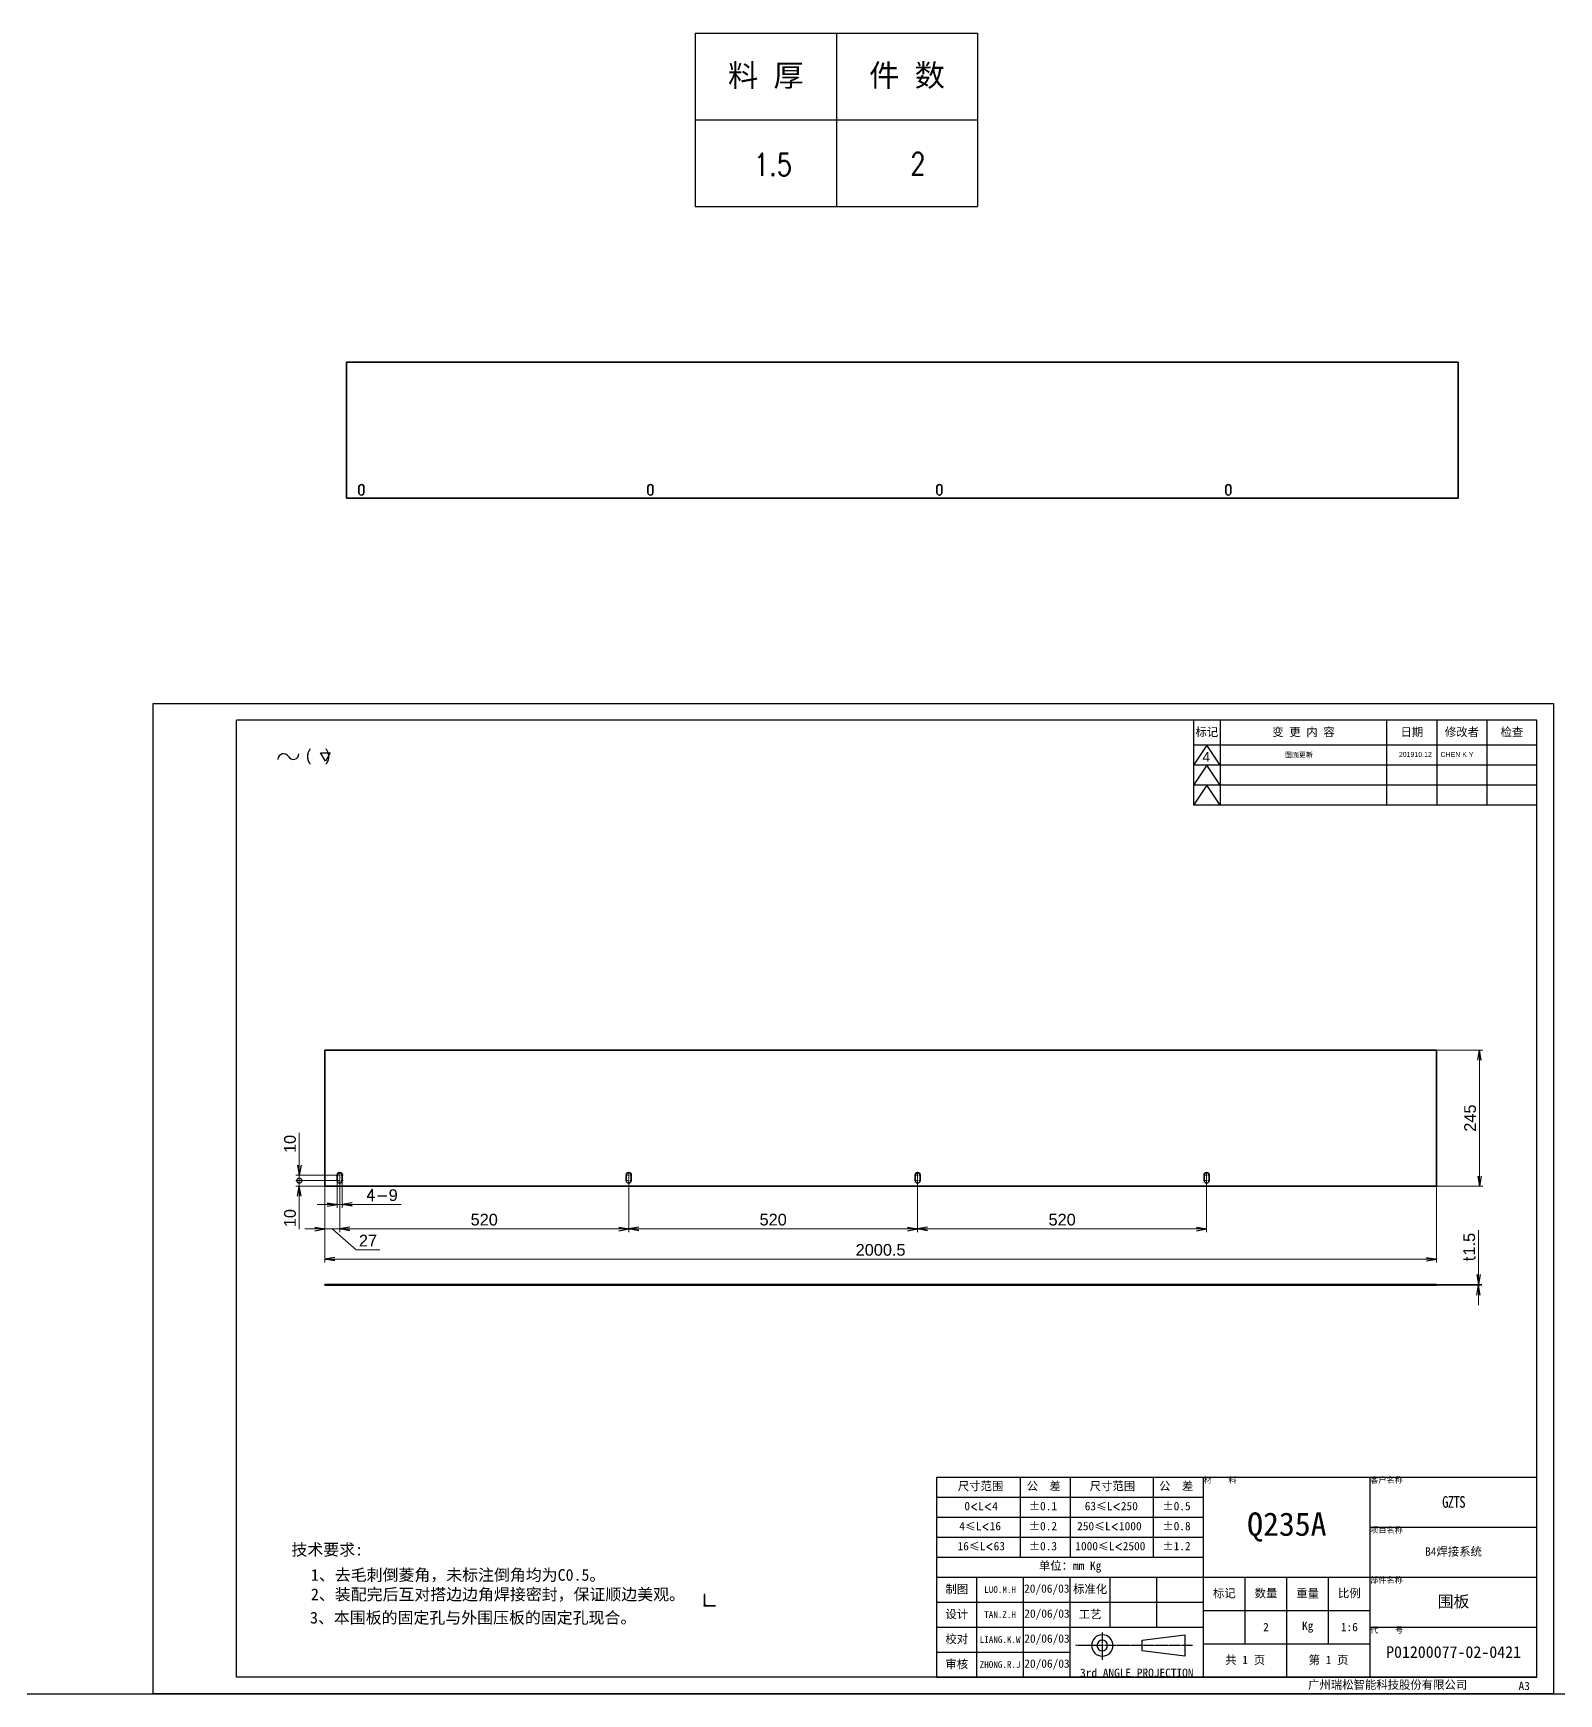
# Model space of a CAD drawing. Header units: millimetres. Extents: x -1727 to 307751, y -105919 to 6637.
# Drawn here: x 14967 to 17712, y -8118 to -5130 of the extents above; entities that cross this region are included whole.
import ezdxf
from ezdxf.enums import TextEntityAlignment as Align

# ---------------------------------------------------------------- set-up
doc = ezdxf.new("R2010")
doc.units = ezdxf.units.MM
for name, pattern in [('CENTER-HOKUTO', [23, 20, -1, 1, -1]), ('DASHDOT', [18.5, 12, -3, 0.5, -3]), ('DASHED', [15, 12, -3]), ('HIDDEN-HOKUTO', [3.8, 2.5, -1.3])]:
    doc.linetypes.add(name, pattern=pattern)
doc.layers.add('A3', color=7, linetype='Continuous', plot=False)
for name, color, linetype in [('AM_7', 2, 'CENTER-HOKUTO'), ('AM_HID', 1, 'HIDDEN-HOKUTO'), ('AM_VIS', 7, 'Continuous'), ('TITLE_FRAME', 7, 'Continuous'), ('WORD_DIM', 253, 'Continuous')]:
    doc.layers.add(name, color=color, linetype=linetype)
doc.layers.add('SOLID LINE', color=7, linetype='Continuous', lineweight=30)
doc.styles.add('DIM', font='txt.shx', dxfattribs={"width": 0.8, "bigfont": 'bigfont.shx'})
doc.styles.get("Standard").update_dxf_attribs({"font": 'arial.ttf'})
doc.dimstyles.new('STANDARD1-6', dxfattribs={"dimscale": 6, "dimtxt": 3.5, "dimasz": 3, "dimexe": 1, "dimexo": 0, "dimgap": 1, "dimtad": 3, "dimdsep": 46, "dimtxsty": 'Standard', "dimblk1": 'OPEN', "dimblk2": 'OPEN', "dimsah": 1, "dimcen": 0, "dimclrd": 256, "dimclre": 256, "dimclrt": 3, "dimazin": 2, "dimtfac": 1, "dimtmove": 0, "dimatfit": 3, "dimldrblk": 'OPEN', "dimfxl": 0, "dimtolj": 1, "dimlwd": 13, "dimlwe": 13, "dimarcsym": 0})

# ---------------------------------------------------------------- blocks, each defined once
blk = doc.blocks.new('shiage0')
at = {"layer": 'WORD_DIM', "color": 3, "linetype": 'Continuous'}
for centre, start, end in [((1.69, 0), 30, 180), ((4.61, 1.69), 210, 0)]:
    blk.add_arc(centre, 1.69, start, end, dxfattribs=at)
blk = doc.blocks.new('12')
at = {"layer": 'TITLE_FRAME', "color": 3, "linetype": 'Continuous'}
blk.add_lwpolyline([(20.46, 3.03), (19.01, 5.53), (21.9, 5.53)], close=True, dxfattribs=at)
blk.add_blockref('shiage0', (6.23, 3.56), dxfattribs=at)
blk.add_text('(   )', height=3.5, dxfattribs=at).set_placement((14.64, 3.08))
blk = doc.blocks.new('_OPEN')
at = {"color": 0}
for p, q in [((-1, 0.17), (0, 0)), ((-1, -0.17), (0, 0)), ((0, 0), (-1, 0))]:
    blk.add_line(p, q, dxfattribs=at)
blk = doc.blocks.new('*D478')
at = {"layer": 'DEFPOINTS', "color": 0, "linetype": 'Continuous', "ltscale": 5, "transparency": 16777216}
for p in [(15491.6, -7204.8), (17492.1, -7204.8), (17492.1, -7336.2)]:
    blk.add_point(p, dxfattribs=at)
at = {"layer": 'WORD_DIM', "linetype": 'ByBlock', "lineweight": 13, "ltscale": 5, "transparency": 16777216}
for p, q in [((15491.6, -7204.8), (15491.6, -7342.2)), ((17492.1, -7204.8), (17492.1, -7342.2)), ((15509.6, -7336.2), (17474.1, -7336.2))]:
    blk.add_line(p, q, dxfattribs=at)
at = {"layer": 'WORD_DIM', "linetype": 'Continuous', "lineweight": 13, "ltscale": 5, "transparency": 16777216, "xscale": 18, "yscale": 18, "zscale": 18, "rotation": 180}
blk.add_blockref('_OPEN', (15491.6, -7336.2), dxfattribs=at)
at = {"layer": 'WORD_DIM', "linetype": 'Continuous', "lineweight": 13, "ltscale": 5, "transparency": 16777216, "xscale": 18, "yscale": 18, "zscale": 18}
blk.add_blockref('_OPEN', (17492.1, -7336.2), dxfattribs=at)
at = {"layer": 'WORD_DIM', "color": 3, "linetype": 'Continuous', "ltscale": 5, "transparency": 16777216, "insert": (16491.9, -7319.5), "char_height": 21, "attachment_point": 5}
blk.add_mtext('\\A1;2000.5', dxfattribs=at)
blk = doc.blocks.new('*D479')
at = {"layer": 'DEFPOINTS', "color": 0, "linetype": 'Continuous', "ltscale": 5, "transparency": 16777216}
for p in [(17492.1, -6959.8), (17569.5, -6959.8), (17492.1, -7204.8)]:
    blk.add_point(p, dxfattribs=at)
at = {"layer": 'WORD_DIM', "linetype": 'ByBlock', "lineweight": 13, "ltscale": 5, "transparency": 16777216}
for p, q in [((17492.1, -6959.8), (17575.5, -6959.8)), ((17569.5, -7186.8), (17569.5, -6977.8)), ((17492.1, -7204.8), (17575.5, -7204.8))]:
    blk.add_line(p, q, dxfattribs=at)
at = {"layer": 'WORD_DIM', "linetype": 'Continuous', "lineweight": 13, "ltscale": 5, "transparency": 16777216, "xscale": 18, "yscale": 18, "zscale": 18}
for p, rotation in [((17569.5, -6959.8), 90), ((17569.5, -7204.8), 270)]:
    blk.add_blockref('_OPEN', p, dxfattribs=dict(at, rotation=rotation))
at = {"layer": 'WORD_DIM', "color": 3, "linetype": 'Continuous', "ltscale": 5, "transparency": 16777216, "insert": (17552.8, -7082.3), "char_height": 21, "attachment_point": 5, "rotation": 90}
blk.add_mtext('\\A1;245', dxfattribs=at)
blk = doc.blocks.new('*D480')
at = {"layer": 'DEFPOINTS', "color": 0, "linetype": 'Continuous', "ltscale": 5, "transparency": 16777216}
for p in [(15491.6, -7204.8), (15518.6, -7200.7), (15518.6, -7281.8)]:
    blk.add_point(p, dxfattribs=at)
at = {"layer": 'WORD_DIM', "linetype": 'ByBlock', "lineweight": 13, "ltscale": 5, "transparency": 16777216}
for p, q in [((15491.6, -7204.8), (15491.6, -7287.8)), ((15518.6, -7200.7), (15518.6, -7287.8)), ((15473.6, -7281.8), (15455.6, -7281.8)), ((15491.6, -7281.8), (15518.6, -7281.8)), ((15491.6, -7281.8), (15518.6, -7281.8)), ((15505.1, -7281.8), (15548.2, -7319.2)), ((15536.6, -7281.8), (15554.6, -7281.8)), ((15548.2, -7319.2), (15590.6, -7319.2))]:
    blk.add_line(p, q, dxfattribs=at)
at = {"layer": 'WORD_DIM', "linetype": 'Continuous', "lineweight": 13, "ltscale": 5, "transparency": 16777216, "xscale": 18, "yscale": 18, "zscale": 18}
blk.add_blockref('_OPEN', (15491.6, -7281.8), dxfattribs=at)
at = {"layer": 'WORD_DIM', "linetype": 'Continuous', "lineweight": 13, "ltscale": 5, "transparency": 16777216, "xscale": 18, "yscale": 18, "zscale": 18, "rotation": 180}
blk.add_blockref('_OPEN', (15518.6, -7281.8), dxfattribs=at)
at = {"layer": 'WORD_DIM', "color": 3, "linetype": 'Continuous', "ltscale": 5, "transparency": 16777216, "insert": (15569.4, -7302.7), "char_height": 21, "attachment_point": 5}
blk.add_mtext('\\A1;27', dxfattribs=at)
blk = doc.blocks.new('*D481')
at = {"layer": 'DEFPOINTS', "color": 0, "linetype": 'Continuous', "ltscale": 5, "transparency": 16777216}
for p in [(15518.6, -7200.7), (16038.6, -7200.7), (16038.6, -7281.8)]:
    blk.add_point(p, dxfattribs=at)
at = {"layer": 'WORD_DIM', "linetype": 'ByBlock', "lineweight": 13, "ltscale": 5, "transparency": 16777216}
for p, q in [((15518.6, -7200.7), (15518.6, -7287.8)), ((16038.6, -7200.7), (16038.6, -7287.8)), ((15536.6, -7281.8), (16020.6, -7281.8))]:
    blk.add_line(p, q, dxfattribs=at)
at = {"layer": 'WORD_DIM', "linetype": 'Continuous', "lineweight": 13, "ltscale": 5, "transparency": 16777216, "xscale": 18, "yscale": 18, "zscale": 18, "rotation": 180}
blk.add_blockref('_OPEN', (15518.6, -7281.8), dxfattribs=at)
at = {"layer": 'WORD_DIM', "linetype": 'Continuous', "lineweight": 13, "ltscale": 5, "transparency": 16777216, "xscale": 18, "yscale": 18, "zscale": 18}
blk.add_blockref('_OPEN', (16038.6, -7281.8), dxfattribs=at)
at = {"layer": 'WORD_DIM', "color": 3, "linetype": 'Continuous', "ltscale": 5, "transparency": 16777216, "insert": (15778.6, -7265.1), "char_height": 21, "attachment_point": 5}
blk.add_mtext('\\A1;520', dxfattribs=at)
blk = doc.blocks.new('*D482')
at = {"layer": 'DEFPOINTS', "color": 0, "linetype": 'Continuous', "ltscale": 5, "transparency": 16777216}
for p in [(16038.6, -7200.7), (16558.6, -7200.7), (16558.6, -7281.8)]:
    blk.add_point(p, dxfattribs=at)
at = {"layer": 'WORD_DIM', "linetype": 'ByBlock', "lineweight": 13, "ltscale": 5, "transparency": 16777216}
for p, q in [((16038.6, -7200.7), (16038.6, -7287.8)), ((16558.6, -7200.7), (16558.6, -7287.8)), ((16056.6, -7281.8), (16540.6, -7281.8))]:
    blk.add_line(p, q, dxfattribs=at)
at = {"layer": 'WORD_DIM', "linetype": 'Continuous', "lineweight": 13, "ltscale": 5, "transparency": 16777216, "xscale": 18, "yscale": 18, "zscale": 18, "rotation": 180}
blk.add_blockref('_OPEN', (16038.6, -7281.8), dxfattribs=at)
at = {"layer": 'WORD_DIM', "linetype": 'Continuous', "lineweight": 13, "ltscale": 5, "transparency": 16777216, "xscale": 18, "yscale": 18, "zscale": 18}
blk.add_blockref('_OPEN', (16558.6, -7281.8), dxfattribs=at)
at = {"layer": 'WORD_DIM', "color": 3, "linetype": 'Continuous', "ltscale": 5, "transparency": 16777216, "insert": (16298.6, -7265.1), "char_height": 21, "attachment_point": 5}
blk.add_mtext('\\A1;520', dxfattribs=at)
blk = doc.blocks.new('*D483')
at = {"layer": 'DEFPOINTS', "color": 0, "linetype": 'Continuous', "ltscale": 5, "transparency": 16777216}
for p in [(16558.6, -7200.7), (17078.6, -7200.7), (17078.6, -7281.8)]:
    blk.add_point(p, dxfattribs=at)
at = {"layer": 'WORD_DIM', "linetype": 'ByBlock', "lineweight": 13, "ltscale": 5, "transparency": 16777216}
for p, q in [((16558.6, -7200.7), (16558.6, -7287.8)), ((17078.6, -7200.7), (17078.6, -7287.8)), ((16576.6, -7281.8), (17060.6, -7281.8))]:
    blk.add_line(p, q, dxfattribs=at)
at = {"layer": 'WORD_DIM', "linetype": 'Continuous', "lineweight": 13, "ltscale": 5, "transparency": 16777216, "xscale": 18, "yscale": 18, "zscale": 18, "rotation": 180}
blk.add_blockref('_OPEN', (16558.6, -7281.8), dxfattribs=at)
at = {"layer": 'WORD_DIM', "linetype": 'Continuous', "lineweight": 13, "ltscale": 5, "transparency": 16777216, "xscale": 18, "yscale": 18, "zscale": 18}
blk.add_blockref('_OPEN', (17078.6, -7281.8), dxfattribs=at)
at = {"layer": 'WORD_DIM', "color": 3, "linetype": 'Continuous', "ltscale": 5, "transparency": 16777216, "insert": (16818.6, -7265.1), "char_height": 21, "attachment_point": 5}
blk.add_mtext('\\A1;520', dxfattribs=at)
blk = doc.blocks.new('_DotSmall')
at = {"color": 0, "linetype": 'ByBlock', "const_width": 0.5}
blk.add_lwpolyline([(-0.0625, 0, 1), (0.0625, 0, 1)], format="xyb", close=True, dxfattribs=at)
blk = doc.blocks.new('*D484')
at = {"layer": 'DEFPOINTS', "color": 0, "linetype": 'Continuous', "ltscale": 5, "transparency": 16777216}
for p in [(15445.8, -7194.8), (15512.8, -7194.8), (15491.6, -7204.8)]:
    blk.add_point(p, dxfattribs=at)
at = {"layer": 'WORD_DIM', "linetype": 'ByBlock', "lineweight": 13, "ltscale": 5, "transparency": 16777216}
for p, q in [((15445.8, -7194.8), (15445.8, -7158.8)), ((15512.8, -7194.8), (15439.8, -7194.8)), ((15445.8, -7194.8), (15445.8, -7204.8)), ((15491.6, -7204.8), (15439.8, -7204.8)), ((15445.8, -7222.8), (15445.8, -7282.3))]:
    blk.add_line(p, q, dxfattribs=at)
at = {"layer": 'WORD_DIM', "linetype": 'Continuous', "lineweight": 13, "ltscale": 5, "transparency": 16777216, "xscale": 18, "yscale": 18, "zscale": 18}
for name, p, rotation in [('_DotSmall', (15445.8, -7194.8), 270), ('_OPEN', (15445.8, -7204.8), 90)]:
    blk.add_blockref(name, p, dxfattribs=dict(at, rotation=rotation))
at = {"layer": 'WORD_DIM', "color": 3, "linetype": 'Continuous', "ltscale": 5, "transparency": 16777216, "insert": (15429.1, -7262.3), "char_height": 21, "attachment_point": 5, "rotation": 90}
blk.add_mtext('\\A1;10', dxfattribs=at)
blk = doc.blocks.new('*D485')
at = {"layer": 'DEFPOINTS', "color": 0, "linetype": 'Continuous', "ltscale": 5, "transparency": 16777216}
for p in [(15445.8, -7184.8), (15512.8, -7184.8), (15512.8, -7194.8)]:
    blk.add_point(p, dxfattribs=at)
at = {"layer": 'WORD_DIM', "linetype": 'ByBlock', "lineweight": 13, "ltscale": 5, "transparency": 16777216}
for p, q in [((15445.8, -7166.8), (15445.8, -7108.8)), ((15512.8, -7184.8), (15439.8, -7184.8)), ((15512.8, -7194.8), (15439.8, -7194.8)), ((15445.8, -7194.8), (15445.8, -7184.8)), ((15445.8, -7194.8), (15445.8, -7212.8))]:
    blk.add_line(p, q, dxfattribs=at)
at = {"layer": 'WORD_DIM', "linetype": 'Continuous', "lineweight": 13, "ltscale": 5, "transparency": 16777216, "xscale": 18, "yscale": 18, "zscale": 18}
for name, p, rotation in [('_OPEN', (15445.8, -7184.8), 270), ('_DotSmall', (15445.8, -7194.8), 90)]:
    blk.add_blockref(name, p, dxfattribs=dict(at, rotation=rotation))
at = {"layer": 'WORD_DIM', "color": 3, "linetype": 'Continuous', "ltscale": 5, "transparency": 16777216, "insert": (15429.1, -7128.8), "char_height": 21, "attachment_point": 5, "rotation": 90}
blk.add_mtext('\\A1;10', dxfattribs=at)
blk = doc.blocks.new('*D486')
at = {"layer": 'DEFPOINTS', "color": 0, "linetype": 'Continuous', "ltscale": 5, "transparency": 16777216}
for p in [(15514.1, -7194.8), (15523.1, -7194.8), (15523.1, -7237.8)]:
    blk.add_point(p, dxfattribs=at)
at = {"layer": 'WORD_DIM', "linetype": 'ByBlock', "lineweight": 13, "ltscale": 5, "transparency": 16777216}
for p, q in [((15514.1, -7194.8), (15514.1, -7243.8)), ((15523.1, -7194.8), (15523.1, -7243.8)), ((15496.1, -7237.8), (15478.1, -7237.8)), ((15514.1, -7237.8), (15523.1, -7237.8)), ((15541.1, -7237.8), (15629.1, -7237.8))]:
    blk.add_line(p, q, dxfattribs=at)
at = {"layer": 'WORD_DIM', "linetype": 'Continuous', "lineweight": 13, "ltscale": 5, "transparency": 16777216, "xscale": 18, "yscale": 18, "zscale": 18}
blk.add_blockref('_OPEN', (15514.1, -7237.8), dxfattribs=at)
at = {"layer": 'WORD_DIM', "linetype": 'Continuous', "lineweight": 13, "ltscale": 5, "transparency": 16777216, "xscale": 18, "yscale": 18, "zscale": 18, "rotation": 180}
blk.add_blockref('_OPEN', (15523.1, -7237.8), dxfattribs=at)
at = {"layer": 'WORD_DIM', "color": 3, "linetype": 'Continuous', "ltscale": 5, "transparency": 16777216, "insert": (15594.1, -7221.1), "char_height": 21, "attachment_point": 5}
blk.add_mtext('\\A1;{\\Fromans,bigfont|c134;4-}9', dxfattribs=at)
blk = doc.blocks.new('*D465')
at = {"layer": 'DEFPOINTS', "color": 0, "ltscale": 2, "transparency": 16777216}
for p in [(17492.1, -7381.4), (17492.1, -7382.9), (17568.1, -7381.4)]:
    blk.add_point(p, dxfattribs=at)
at = {"layer": 'WORD_DIM', "linetype": 'ByBlock', "lineweight": 13, "ltscale": 2, "transparency": 16777216}
for p, q in [((17568.1, -7363.4), (17568.1, -7283.8)), ((17492.1, -7381.4), (17574.1, -7381.4)), ((17492.1, -7382.9), (17574.1, -7382.9)), ((17568.1, -7382.9), (17568.1, -7381.4)), ((17568.1, -7400.9), (17568.1, -7418.9))]:
    blk.add_line(p, q, dxfattribs=at)
at = {"layer": 'WORD_DIM', "lineweight": 13, "ltscale": 2, "transparency": 16777216, "xscale": 18, "yscale": 18, "zscale": 18}
for p, rotation in [((17568.1, -7381.4), 270), ((17568.1, -7382.9), 90)]:
    blk.add_blockref('_OPEN', p, dxfattribs=dict(at, rotation=rotation))
at = {"layer": 'WORD_DIM', "color": 3, "ltscale": 2, "transparency": 16777216, "insert": (17551.3, -7314.6), "char_height": 21, "attachment_point": 5, "rotation": 90}
blk.add_mtext('\\A1;{\\Fromans,bigfont|c134;t}1.5', dxfattribs=at)
blk = doc.blocks.new('*T16')
at = {"color": 0, "linetype": 'ByBlock', "lineweight": -2, "transparency": 16777216}
for p, q in [((0, 0), (127, 0)), ((0, 0), (0, -78)), ((63.5, 0), (63.5, -78)), ((127, 0), (127, -78)), ((0, -39), (127, -39)), ((0, -78), (127, -78))]:
    blk.add_line(p, q, dxfattribs=at)
at = {"color": 0, "transparency": 16777216, "char_height": 10, "width": 60.5, "attachment_point": 5}
for s, insert in [('{\\fSimSun|b0|i0|c134|p2;料 厚}', (31.75, -19.5)), ('{\\fSimSun|b0|i0|c134|p2;件 数}', (95.25, -19.5))]:
    blk.add_mtext(s, dxfattribs=dict(at, insert=insert))
blk = doc.blocks.new('拆图参数')
blk.add_blockref('*T16', (-63.5, 78))
at = {"style": 'DIM', "width": 0.8}
blk.add_attdef('6', text='', height=10, dxfattribs=at).set_placement((-37.13, 18.91), align=Align.MIDDLE_LEFT)
blk.add_attdef('1', text='', height=10, dxfattribs=at).set_placement((36.65, 19.27), align=Align.MIDDLE_CENTER)

msp = doc.modelspace()

# ---------------------------------------------------------------- hatches: boundary and pattern name
at = {"layer": 'WORD_DIM', "linetype": 'Continuous', "ltscale": 5}
msp.add_hatch(color=3, dxfattribs=at).paths.add_polyline_path([(16175.7733, -7959.22569), (16177.78407, -7959.22569), (16175.7733, -7957.23199)])

# ---------------------------------------------------------------- linework, layer by layer
msp.add_line((538.05434, -8118.07641), (39955.55791, -8118.07641))
at = {"layer": 'A3', "linetype": 'Continuous'}
msp.add_lwpolyline([(15182.98049, -6336.07631), (17702.98049, -6336.07631), (17702.98049, -8118.07631), (15182.98049, -8118.07631)], close=True, dxfattribs=at)
at = {"layer": 'AM_7', "linetype": 'DASHDOT', "lineweight": 13, "ltscale": 0.2925}
for p, q in [((15524.45242, -7184.82203), (15512.75241, -7184.82203)), ((15524.45242, -7194.82203), (15512.75241, -7194.82203)), ((16044.45239, -7194.82325), (16032.7524, -7194.82325)), ((16044.45242, -7184.82325), (16032.75241, -7184.82325)), ((16564.45242, -7184.8246), (16552.75241, -7184.8246))]:
    msp.add_line(p, q, dxfattribs=at)
at = {"layer": 'AM_7', "linetype": 'DASHDOT', "lineweight": 13, "ltscale": 0.292499}
for p, q in [((15518.60239, -7188.97206), (15518.60239, -7200.67201)), ((15518.60245, -7178.97206), (15518.60245, -7190.67201)), ((16038.60239, -7188.97328), (16038.60239, -7200.67323)), ((16038.60242, -7178.97328), (16038.60242, -7190.67323)), ((16564.45236, -7194.8246), (16552.75241, -7194.8246)), ((17078.60239, -7178.97584), (17078.60239, -7190.67579)), ((17078.60239, -7188.97584), (17078.60239, -7200.67579))]:
    msp.add_line(p, q, dxfattribs=at)
at = {"layer": 'AM_7', "linetype": 'DASHDOT', "lineweight": 13, "ltscale": 0.292502}
for p, q in [((16558.60239, -7178.9745), (16558.60239, -7190.67457)), ((16558.60239, -7188.9745), (16558.60239, -7200.67457)), ((17084.45248, -7184.82582), (17072.75241, -7184.82582)), ((17084.45248, -7194.82582), (17072.75241, -7194.82582))]:
    msp.add_line(p, q, dxfattribs=at)
at = {"layer": 'AM_HID', "linetype": 'DASHED', "lineweight": 13, "ltscale": 0.0375}
for p, q in [((15514.10239, -7381.38942), (15514.10239, -7382.88942)), ((15523.10239, -7381.38954), (15523.10239, -7382.88954)), ((16034.10239, -7381.39357), (16034.10239, -7382.89357)), ((16043.10239, -7381.39369), (16043.10239, -7382.89369)), ((16554.10239, -7381.39772), (16554.10239, -7382.89772)), ((16563.10239, -7381.39784), (16563.10239, -7382.89784)), ((17074.10239, -7381.40187), (17074.10239, -7382.90187)), ((17083.10239, -7381.40187), (17083.10239, -7382.90187))]:
    msp.add_line(p, q, dxfattribs=at)
at = {"layer": 'AM_VIS', "lineweight": 35}
for p, q in [((15530.67037, -5966.92404), (15530.67092, -5721.92404)), ((17531.17085, -5721.92892), (15530.67092, -5721.92404)), ((17531.17085, -5721.92892), (17531.17037, -5966.92892)), ((17531.17037, -5966.92892), (15530.67037, -5966.92404)), ((15491.60239, -7204.82191), (15491.60294, -6959.82191)), ((17492.10287, -6959.82679), (15491.60294, -6959.82191)), ((17492.10287, -6959.82679), (17492.10239, -7204.82679)), ((17492.10239, -7204.82679), (15491.60239, -7204.82191)), ((17492.10239, -7381.40516), (15491.60239, -7381.38929)), ((17492.10239, -7382.90516), (15491.60239, -7382.88929))]:
    msp.add_line(p, q, dxfattribs=at)
at = {"layer": 'AM_VIS', "lineweight": 35, "ltscale": 0.25}
for p, q in [((15553.17037, -5956.92416), (15553.17043, -5946.92416)), ((15562.17043, -5946.92416), (15562.17037, -5956.92416)), ((16073.17037, -5956.92538), (16073.1704, -5946.92538)), ((16082.1704, -5946.92538), (16082.17037, -5956.92538)), ((16593.17037, -5956.9266), (16593.17037, -5946.9266)), ((16602.17037, -5946.92673), (16602.17037, -5956.92673)), ((17113.17037, -5956.92795), (17113.17037, -5946.92795)), ((17122.17037, -5946.92795), (17122.17037, -5956.92795)), ((15514.10239, -7194.82203), (15514.10245, -7184.82203)), ((15523.10245, -7184.82203), (15523.10239, -7194.82203)), ((16034.10239, -7194.82325), (16034.10242, -7184.82325)), ((16043.10242, -7184.82325), (16043.10239, -7194.82325)), ((16554.10239, -7194.82448), (16554.10239, -7184.82448)), ((16563.10239, -7184.8246), (16563.10239, -7194.8246)), ((17074.10239, -7194.82582), (17074.10239, -7184.82582)), ((17083.10239, -7184.82582), (17083.10239, -7194.82582))]:
    msp.add_line(p, q, dxfattribs=at)
at = {"layer": 'AM_VIS', "linetype": 'Continuous'}
for p, q in [((17672.98049, -6366.07631), (15332.98049, -6366.07631)), ((15332.98049, -8088.07631), (15332.98049, -6366.07631)), ((17672.98049, -8088.07631), (17672.98049, -6366.07631)), ((17672.98049, -8088.07631), (15332.98049, -8088.07631))]:
    msp.add_line(p, q, dxfattribs=at)
at = {"layer": 'AM_VIS', "lineweight": 35, "ltscale": 0.0375}
for p, q in [((15491.60239, -7381.38929), (15491.60239, -7382.88929)), ((17492.10239, -7381.40516), (17492.10239, -7382.90516))]:
    msp.add_line(p, q, dxfattribs=at)
at = {"layer": 'AM_VIS', "lineweight": 35}
for centre, start, end in [((15557.67043, -5946.92416), 359.99986114, 179.99985474), ((16077.6704, -5946.92538), 359.99986114, 179.99985474), ((16597.67037, -5946.92673), 359.99986114, 179.99985474), ((17117.67037, -5946.92795), 359.99986114, 179.99985474), ((15557.67037, -5956.92416), 179.99985474, 359.99986114), ((16077.67037, -5956.92538), 179.99985474, 359.99986114), ((16597.67037, -5956.92673), 179.99985474, 359.99986114), ((17117.67037, -5956.92795), 179.99985474, 359.99986114), ((15518.60239, -7194.82203), 179.99985474, 359.99986114), ((15518.60245, -7184.82203), 359.99986114, 179.99985474), ((16038.60239, -7194.82325), 179.99985474, 359.99986114), ((16038.60242, -7184.82325), 359.99986114, 179.99985474), ((16558.60239, -7184.8246), 359.99986114, 179.99985474), ((16558.60239, -7194.8246), 179.99985474, 359.99986114), ((17078.60239, -7184.82582), 359.99986114, 179.99985474), ((17078.60239, -7194.82582), 179.99985474, 359.99986114)]:
    msp.add_arc(centre, 4.5, start, end, dxfattribs=at)
at = {"layer": 'TITLE_FRAME', "linetype": 'Continuous'}
for p, q in [((17054.98049, -6366.07631), (17054.98049, -6519.07631)), ((17102.98049, -6366.07631), (17102.98049, -6519.07631)), ((17402.98049, -6519.07631), (17402.98049, -6366.07631)), ((17492.98049, -6366.07631), (17492.98049, -6519.07631)), ((17582.98049, -6366.07631), (17582.98049, -6519.07631)), ((17672.98049, -6519.07631), (17672.98049, -6366.07631)), ((17672.98049, -6411.07631), (17054.98049, -6411.07631)), ((17078.98049, -6411.07631), (17054.98049, -6447.07631)), ((17102.98049, -6447.07631), (17078.98049, -6411.07631)), ((17672.98049, -6447.07631), (17054.98049, -6447.07631)), ((17078.98049, -6447.07631), (17054.98049, -6483.07631)), ((17102.98049, -6483.07631), (17078.98049, -6447.07631)), ((17672.98049, -6483.07631), (17054.98049, -6483.07631)), ((17078.98049, -6483.07631), (17054.98049, -6519.07631)), ((17102.98049, -6519.07631), (17078.98049, -6483.07631)), ((17672.98049, -6519.07631), (17054.98049, -6519.07631)), ((16592.98049, -7728.07631), (17672.98049, -7728.07631)), ((16592.98049, -8088.07631), (16592.98049, -7728.07631)), ((16742.98049, -7728.07631), (16742.98049, -7872.07631)), ((16832.98049, -7728.07631), (16832.98049, -7872.07631)), ((16982.98049, -7872.07631), (16982.98049, -7728.07631)), ((17072.98049, -8088.07631), (17072.98049, -7728.07631)), ((17372.98049, -8088.07631), (17372.98049, -7728.07631)), ((17672.98049, -8088.07631), (17672.98049, -7728.07631)), ((16592.98049, -7764.07631), (17072.98049, -7764.07631)), ((16592.98049, -7800.07631), (17072.98049, -7800.07631)), ((17372.98049, -7818.07631), (17672.98049, -7818.07631)), ((16592.98049, -7836.07631), (17072.98049, -7836.07631)), ((16592.98049, -7872.07631), (17072.98049, -7872.07631)), ((16592.98049, -7908.07631), (17672.98049, -7908.07631)), ((16664.98049, -8088.07631), (16664.98049, -7908.07631)), ((16664.98049, -8088.07631), (16664.98049, -7908.07631)), ((16748.98049, -8088.07631), (16748.98049, -7908.07631)), ((16748.98049, -8088.07631), (16748.98049, -7908.07631)), ((16832.98049, -8088.07631), (16832.98049, -7908.07631)), ((16832.98049, -8088.07631), (16832.98049, -7908.07631)), ((16904.98049, -7998.07631), (16904.98049, -7908.07631)), ((16988.98049, -7998.07631), (16988.98049, -7908.07631)), ((17147.98049, -8028.07631), (17147.98049, -7908.07631)), ((17222.98049, -8088.07631), (17222.98049, -7908.07631)), ((17297.98049, -8028.07631), (17297.98049, -7908.07631)), ((16592.98049, -7953.07631), (17072.98049, -7953.07631)), ((17072.98049, -7968.07631), (17372.98049, -7968.07631)), ((16592.98049, -7998.07631), (17072.98049, -7998.07631)), ((17372.98049, -7998.07631), (17672.98049, -7998.07631)), ((17072.98049, -8028.07631), (17372.98049, -8028.07631)), ((16592.98049, -8043.07631), (16832.98049, -8043.07631)), ((16592.98049, -8043.07631), (16832.98049, -8043.07631)), ((16592.98049, -8088.07631), (17672.98049, -8088.07631)), ((16592.98049, -8088.07631), (17672.98049, -8088.07631))]:
    msp.add_line(p, q, dxfattribs=at)
at = {"layer": 'TITLE_FRAME', "color": 2, "linetype": 'CENTER-HOKUTO'}
for p, q in [((17053.42099, -8031.1818), (16843.37299, -8031.1818)), ((16890.78739, -8007.5658), (16890.78739, -8057.1786))]:
    msp.add_line(p, q, dxfattribs=at)
at = {"layer": 'TITLE_FRAME', "color": 3, "linetype": 'Continuous'}
for p, q in [((16962.78739, -8021.5818), (17039.58739, -8011.9818)), ((16962.78739, -8040.7818), (16962.78739, -8021.5818)), ((17039.58739, -8011.9818), (17039.58739, -8050.3818)), ((17039.58739, -8050.3818), (16962.78739, -8040.7818))]:
    msp.add_line(p, q, dxfattribs=at)
for radius in [19.2, 9.6]:
    msp.add_arc((16890.78739, -8031.1818), radius, 0, 359.98938268, dxfattribs=at)
at = {"layer": 'WORD_DIM', "color": 3, "linetype": 'Continuous', "ltscale": 5}
for p, q in [((16174.2733, -7939.22569), (16174.2733, -7959.22569)), ((16175.7733, -7939.22569), (16174.2733, -7939.22569)), ((16175.7733, -7959.22569), (16175.7733, -7939.22569)), ((16174.2733, -7959.22569), (16175.7733, -7959.22569)), ((16174.2733, -7959.22569), (16194.2733, -7959.22569)), ((16174.2733, -7960.72569), (16174.2733, -7959.22569)), ((16194.2733, -7960.72569), (16174.2733, -7960.72569)), ((16175.7733, -7957.23199), (16177.78407, -7959.22569)), ((16175.7733, -7957.23199), (16177.78407, -7959.22569)), ((16177.78407, -7959.22569), (16175.7733, -7959.22569)), ((16194.2733, -7959.22569), (16194.2733, -7960.72569))]:
    msp.add_line(p, q, dxfattribs=at)

# ---------------------------------------------------------------- block references
at = {"xscale": 4, "yscale": 4, "zscale": 4}
msp.add_blockref('拆图参数', (16412.43462, -5442.36244), dxfattribs=at).add_auto_attribs({'1': '2', '6': '1.5'})
at = {"layer": 'WORD_DIM', "color": 3, "linetype": 'Continuous', "ltscale": 5, "xscale": 6, "yscale": 6, "zscale": 6}
msp.add_blockref('12', (15369.9009, -6458.21553), dxfattribs=at)

# ---------------------------------------------------------------- texts
at = {"layer": 'SOLID LINE', "ltscale": 0.5}
for s, insert, char_height, width, attachment_point in [('\\pt90;{\\fSimHei|b0|i0|c134|p2;\\C3;标记}', (17078.98049, -6388.57631), 15, 48, 5), ('\\pt90;{\\fSimHei|b0|i0|c134|p2;\\C3;变 更 内 容}', (17252.98049, -6388.57631), 15, 300, 5), ('\\pt90;{\\fSimHei|b0|i0|c134|p2;\\C3;日期}', (17447.98049, -6388.57631), 15, 90, 5), ('\\pt90;{\\fSimHei|b0|i0|c134|p2;\\C3;修改者}', (17537.98049, -6388.57631), 15, 90, 5), ('\\pt90;{\\fSimHei|b0|i0|c134|p2;\\C3;检查}', (17627.98049, -6388.57631), 15, 90, 5), ('\\pt90;{\\fSimHei|b0|i0|c134|p2;\\C3;尺寸范围}', (16630.90026, -7736.90269), 15, 271.809113, 1), ('\\pt90;{\\fSimHei|b0|i0|c134|p2;\\C3;公  差}', (16754.82271, -7736.90269), 15, 271.809113, 1), ('\\pt90;{\\fSimHei|b0|i0|c134|p2;\\C3;尺寸范围}', (16868.18498, -7736.90269), 15, 271.809113, 1), ('\\pt90;{\\fSimHei|b0|i0|c134|p2;\\C3;公  差}', (16993.21685, -7736.90269), 15, 271.809113, 1), ('{\\fSimHei|b0|i0|c134|p2;\\C3;材    料}', (17072.98049, -7728.07631), 10.5, 300, 1), ('\\pt63;{\\fSimHei|b0|i0|c134|p2;\\C3;客户名称}', (17372.98049, -7728.07631), 10.5, 300, 1), ('{\\fSimHei|b0|i0|c134|p2;\\W0.8;\\T0.9;\\C3;GZTS}', (17522.98049, -7773.07631), 21, 300, 5), ('\\pt90;{\\fSimHei|b0|i0|c134|p2;\\C3;0\\Fromans,bigfont|c134;\\H0.9583x;<\\fSimHei|b0|i0|c134|p2;\\H1.044x;L\\Fromans,bigfont|c134;\\H0.9583x;<\\fSimHei|b0|i0|c134|p2;\\H1.044x;4}', (16642.66368, -7772.90269), 15, 271.809113, 1), ('\\pt90;{\\fSimHei|b0|i0|c134|p2;\\C3;%%P0.1}', (16758.47453, -7772.90269), 15, 271.809113, 1), ('\\pt90;{\\fSimHei|b0|i0|c134|p2;\\C3;63\\H0.9583x;≤\\H1.044x;L\\Fromans,bigfont|c134;\\H0.9579x;<\\fSimHei|b0|i0|c134|p2;\\H1.044x;250}', (16859.28257, -7772.90269), 15, 271.809113, 1), ('\\pt90;{\\fSimHei|b0|i0|c134|p2;\\C3;%%P0.5}', (16998.89649, -7772.90269), 15, 271.809113, 1), ('\\pt252;{\\fSimHei|b0|i0|c134|p2;\\C3;Q235A}', (17222.98049, -7818.07631), 42, 300, 5), ('\\pt90;{\\fSimHei|b0|i0|c134|p2;\\C3;4\\H0.9583x;≤\\H1.043x;L\\Fromans,bigfont|c134;\\H0.9588x;<\\fSimHei|b0|i0|c134|p2;\\H1.043x;16}', (16633.45958, -7808.90269), 15, 271.809113, 1), ('\\pt90;{\\fSimHei|b0|i0|c134|p2;\\C3;%%P0.2}', (16758.47453, -7808.90269), 15, 271.809113, 1), ('\\pt90;{\\fSimHei|b0|i0|c134|p2;\\C3;250\\H0.9583x;≤\\H1.044x;L\\Fromans,bigfont|c134;\\H0.9579x;<\\fSimHei|b0|i0|c134|p2;\\H1.044x;1000}', (16845.58673, -7808.90269), 15, 271.809113, 1), ('\\pt90;{\\fSimHei|b0|i0|c134|p2;\\C3;%%P0.8}', (16998.89649, -7808.90269), 15, 271.809113, 1), ('\\pt63;{\\fSimHei|b0|i0|c134|p2;\\C3;项目名称}', (17372.98049, -7818.07631), 10.5, 300, 1), ('\\pt126;{\\fSimHei|b0|i0|c134|p2;\\C3;技术要求:}', (15431.67979, -7848.26011), 21, 180.3631559, 1), ('\\pt90;{\\fSimHei|b0|i0|c134|p2;\\C3;16\\H0.9583x;≤\\H1.044x;L\\Fromans,bigfont|c134;\\H0.9579x;<\\fSimHei|b0|i0|c134|p2;\\H1.044x;63}', (16630.36929, -7844.90269), 15, 271.809113, 1), ('\\pt90;{\\fSimHei|b0|i0|c134|p2;\\C3;%%P0.3}', (16758.47453, -7844.90269), 15, 271.809113, 1), ('\\pt90;{\\fSimHei|b0|i0|c134|p2;\\C3;%%P1.2}', (16998.89649, -7844.90269), 15, 271.809113, 1), ('{\\fSimHei|b0|i0|c134|p2;\\C3;B4焊接系统}', (17522.98049, -7863.07631), 15, 300, 5), ('\\pt90;{\\fSimHei|b0|i0|c134|p2;\\C3;单位：mm Kg}', (16832.98049, -7890.07631), 15, 480, 5), ('\\pt126;{\\fSimHei|b0|i0|c134|p2;\\C3;\\P1、去毛刺倒菱角，未标注倒角均为C0.5。\\P\\C6;2、装配完后互对搭边边角焊接密封，保证顺边美\\fSimSun|b0|i0|c134|p2;\\C256;观\\fSimHei|b0|i0|c134|p2;\\C6;。}', (15466.77574, -7858.70736), 21, 834.1608527, 1), ('\\pt63;{\\fSimHei|b0|i0|c134|p2;\\C3;部件名称}', (17372.98049, -7908.07631), 10.5, 300, 1), ('\\pt90;{\\fSimHei|b0|i0|c134|p2;\\C3;制图}', (16628.98049, -7930.57631), 15, 72, 5), ('\\pt60;{\\fSimHei|b0|i0|c134|p2;\\C3;制图}', (16628.98049, -7930.57631), 15, 72, 5), ('\\pt288;{\\fSimHei|b0|i0|c134|p2;\\H0.8x;\\C3;LUO.M.H}', (16706.98049, -7930.57631), 15, 84, 5), ('\\pt60;{\\fSimHei|b0|i0|c134|p2;\\C3;20/06/03}', (16790.98049, -7930.57631), 15, 84, 5), ('\\pt90;{\\fSimHei|b0|i0|c134|p2;\\C3;标准化}', (16868.98049, -7930.57631), 15, 72, 5), ('\\pt90;{\\fSimHei|b0|i0|c134|p2;\\C3;标记}', (17110.48049, -7938.07631), 15, 75, 5), ('\\pt90;{\\fSimHei|b0|i0|c134|p2;\\C3;数量}', (17185.48049, -7938.07631), 15, 75, 5), ('\\pt90;{\\fSimHei|b0|i0|c134|p2;\\C3;重量}', (17260.48049, -7938.07631), 15, 75, 5), ('\\pt90;{\\fSimHei|b0|i0|c134|p2;\\C3;比例}', (17335.48049, -7938.07631), 15, 75, 5), ('{\\fSimHei|b0|i0|c134|p2;\\C3;围板}', (17522.98049, -7953.07631), 21, 300, 5), ('\\pt126;{\\fSimHei|b0|i0|c134|p2;\\C6;3、本围板的固定孔与外围压板的固定孔现合。}', (15465.12094, -7970.6105), 21, 834.1608527, 1), ('\\pt90;{\\fSimHei|b0|i0|c134|p2;\\C3;设计}', (16628.98049, -7975.57631), 15, 72, 5), ('\\pt60;{\\fSimHei|b0|i0|c134|p2;\\C3;设计}', (16628.98049, -7975.57631), 15, 72, 5), ('\\pt288;{\\fSimHei|b0|i0|c134|p2;\\H0.8x;\\C3;TAN.Z.H}', (16706.98049, -7975.57631), 15, 84, 5), ('\\pt60;{\\fSimHei|b0|i0|c134|p2;\\C3;20/06/03}', (16791.2843, -7975.57631), 15, 83.3923715, 5), ('\\pt90;{\\fSimHei|b0|i0|c134|p2;\\C3;工艺}', (16868.98049, -7975.57631), 15, 72, 5), ('\\pt90;{\\fSimHei|b0|i0|c134|p2;\\C3;2}', (17185.48049, -7998.07631), 15, 75, 5), ('\\pt90;{\\fSimHei|b0|i0|c134|p2;\\C3;Kg}', (17260.48049, -7998.07631), 15, 75, 5), ('\\pt90;{\\fSimHei|b0|i0|c134|p2;\\C3;1:6}', (17335.48049, -7998.07631), 15, 75, 5), ('\\pt63;{\\fSimHei|b0|i0|c134|p2;\\C3;代    号}', (17372.98049, -7998.07631), 10.5, 300, 1), ('\\pt90;{\\fSimHei|b0|i0|c134|p2;\\C3;校对}', (16628.98049, -8020.57631), 15, 72, 5), ('\\pt60;{\\fSimHei|b0|i0|c134|p2;\\C3;校对}', (16628.98049, -8020.57631), 15, 72, 5), ('\\pt288;{\\fSimHei|b0|i0|c134|p2;\\H0.8x;\\C3;LIANG.K.W}', (16706.98049, -8020.57631), 15, 84, 5), ('\\pt60;{\\fSimHei|b0|i0|c134|p2;\\C3;20/06/03}', (16791.2843, -8020.57631), 15, 83.3923715, 5), ('{\\fSimHei|b0|i0|c134|p2;\\C3;P01200077-02-0421}', (17522.98049, -8043.07631), 21, 300, 5), ('\\pt90;{\\fSimHei|b0|i0|c134|p2;\\C3;审核}', (16628.98049, -8065.57631), 15, 72, 5), ('\\pt60;{\\fSimHei|b0|i0|c134|p2;\\C3;审核}', (16628.98049, -8065.57631), 15, 72, 5), ('\\pt288;{\\fSimHei|b0|i0|c134|p2;\\H0.8x;\\C3;ZHONG.R.J}', (16706.98049, -8065.57631), 15, 84, 5), ('\\pt60;{\\fSimHei|b0|i0|c134|p2;\\C3;20/06/03}', (16791.2843, -8065.57631), 15, 83.3923715, 5), ('\\pt90;{\\fSimHei|b0|i0|c134|p2;\\C3;共 1 页}', (17147.98049, -8058.07631), 15, 150, 5), ('\\pt90;{\\fSimHei|b0|i0|c134|p2;\\C3;第 1 页}', (17297.98049, -8058.07631), 15, 150, 5), ('{\\fSimHei|b0|i0|c134|p2;\\C3;3rd ANGLE PROJECTION}', (16952.98049, -8088.07631), 15, 240, 8), ('\\pt90;{\\fSimHei|b0|i0|c134|p2;\\C3;广州瑞松智能科技股份有限公司}', (17261.19217, -8094.28918), 15, 471.3708488, 1), ('\\pt90;{\\fSimHei|b0|i0|c134|p2;\\C3;A3}', (17639.91371, -8096.46075), 15, 471.3708488, 1)]:
    msp.add_mtext(s, dxfattribs=dict(at, insert=insert, char_height=char_height, width=width, attachment_point=attachment_point))
at = {"layer": 'SOLID LINE', "ltscale": 0.5, "insert": (16842.29454, -7844.90269), "char_height": 15, "width": 271.809113, "attachment_point": 1, "line_spacing_factor": 0.72}
msp.add_mtext('\\pt90;{\\fSimHei|b0|i0|c134|p2;\\C3;1000\\H0.9583x;≤\\H1.044x;L\\Fromans,bigfont|c134;\\H0.9579x;<\\fSimHei|b0|i0|c134|p2;\\H1.044x;2500}', dxfattribs=at)
at = {"layer": 'WORD_DIM', "linetype": 'Continuous', "ltscale": 5, "attachment_point": 5}
for s, insert, char_height, width in [('{\\fSimSun|b0|i0|c134|p2;图面更新}', (17244.73087, -6429.10786), 9, 75), ('201910.12', (17454.23749, -6428.13308), 9, 75), ('CHEN K Y', (17529.23749, -6428.13308), 9, 75), ('4', (17078.0289, -6432.40918), 17.5, 40)]:
    msp.add_mtext(s, dxfattribs=dict(at, insert=insert, char_height=char_height, width=width))

# ---------------------------------------------------------------- dimensions: what is measured, and where the dimension line sits
at = {"layer": 'WORD_DIM', "linetype": 'Continuous', "ltscale": 5}
dim = msp.add_linear_dim(base=(17569.51224, -6959.82679), p1=(17492.10239, -7204.82682), p2=(17492.10287, -6959.82679), angle=90, dimstyle='STANDARD1-6', dxfattribs=at)
dim.commit()
dim.dimension.update_dxf_attribs({"geometry": '*D479', "text_midpoint": (17552.79021, -7082.32681)})
dim = msp.add_linear_dim(base=(15445.77806, -7184.82203), p1=(15512.75241, -7194.82203), p2=(15512.75241, -7184.82203), angle=90, dimstyle='STANDARD1-6', override={"dimblk1": 'DotSmall', "dimblk2": 'OPEN'}, dxfattribs=at)
dim.commit()
dim.dimension.update_dxf_attribs({"geometry": '*D485', "text_midpoint": (15429.05603, -7128.80532)})
dim = msp.add_linear_dim(base=(15445.7781, -7194.82203), p1=(15491.60239, -7204.82191), p2=(15512.75241, -7194.82203), angle=90, dimstyle='STANDARD1-6', override={"dimblk1": 'OPEN', "dimblk2": 'DotSmall'}, dxfattribs=at)
dim.commit()
dim.dimension.update_dxf_attribs({"geometry": '*D484', "text_midpoint": (15445.7781, -7262.32191), "dimtype": 160})
dim = msp.add_linear_dim(base=(15523.10242, -7237.80205), p1=(15514.10242, -7194.82202), p2=(15523.10242, -7194.82203), text='{\\Fromans,bigfont|c134;4-}<>', dimstyle='STANDARD1-6', dxfattribs=at)
dim.commit()
dim.dimension.update_dxf_attribs({"geometry": '*D486', "text_midpoint": (15594.11572, -7221.08001)})
dim = msp.add_linear_dim(base=(15518.60242, -7281.77413), p1=(15491.60239, -7204.82191), p2=(15518.60242, -7200.67201), dimstyle='STANDARD1-6', override={"dimtmove": 1}, dxfattribs=at)
dim.commit()
dim.dimension.update_dxf_attribs({"geometry": '*D480', "text_midpoint": (15554.17633, -7319.23553), "dimtype": 160})
for base, p1, p2, picture, middle in [((17492.10239, -7336.21558), (15491.60239, -7204.82191), (17492.10239, -7204.82679), '*D478', (16491.85239, -7319.49355)), ((16038.60242, -7281.77413), (15518.60242, -7200.67201), (16038.60242, -7200.67323), '*D481', (15778.60242, -7265.0521)), ((16558.60242, -7281.77413), (16038.60242, -7200.67323), (16558.60242, -7200.67457), '*D482', (16298.60242, -7265.0521)), ((17078.60242, -7281.77413), (16558.60242, -7200.67457), (17078.60242, -7200.67579), '*D483', (16818.60242, -7265.0521))]:
    dim = msp.add_linear_dim(base=base, p1=p1, p2=p2, dimstyle='STANDARD1-6', dxfattribs=at)
    dim.commit()
    dim.dimension.update_dxf_attribs({"geometry": picture, "text_midpoint": middle})
at = {"layer": 'WORD_DIM', "ltscale": 2}
dim = msp.add_linear_dim(base=(17568.06866, -7381.40516), p1=(17492.10239, -7382.90516), p2=(17492.1024, -7381.40516), angle=90, text='{\\Fromans,bigfont|c134;t}<>', dimstyle='STANDARD1-6', dxfattribs=at)
dim.commit()
dim.dimension.update_dxf_attribs({"geometry": '*D465', "text_midpoint": (17551.34663, -7314.60128)})

doc.saveas('drawing.dxf')
